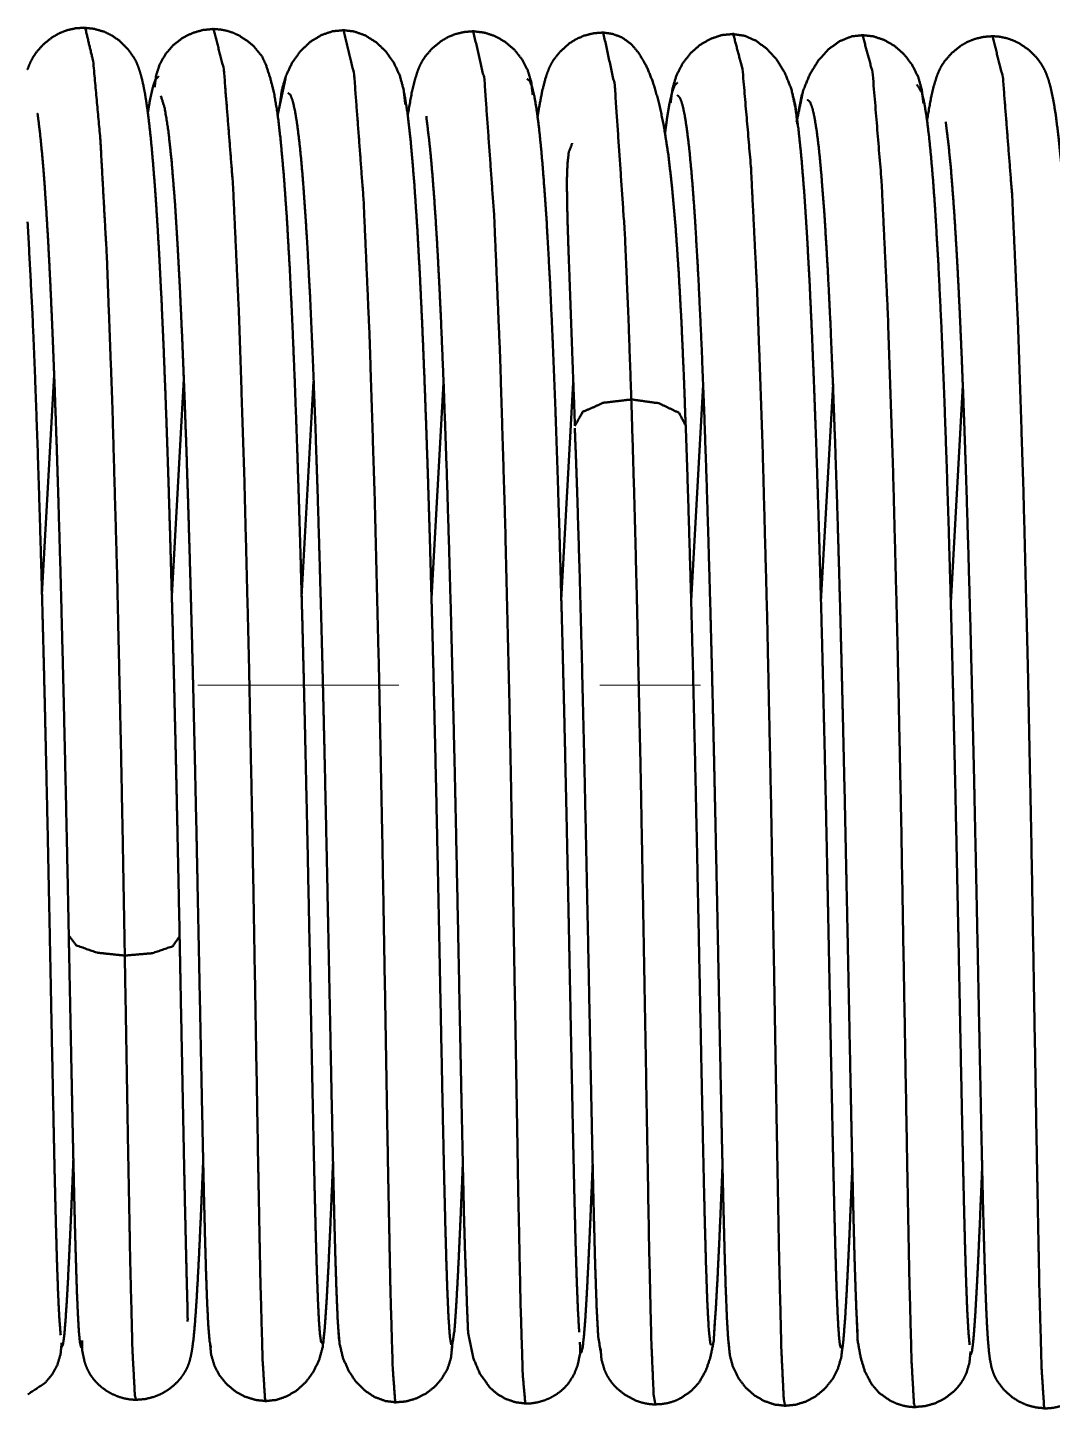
# Paper-space layout 'Layout1' of a CAD drawing. Header units: millimetres. Extents: x 0 to 420, y 0 to 297.
# Drawn here: x 201.49 to 207.02, y 120.52 to 127.97 of the extents above; entities that cross this region are included whole.
import ezdxf

# ---------------------------------------------------------------- set-up
doc = ezdxf.new("R2010")
doc.units = ezdxf.units.MM
doc.layers.add('170', color=7, linetype='Continuous', true_color=0xffffff)

psp = doc.layouts.get("Layout1")

# ---------------------------------------------------------------- linework, layer by layer
at = {"layer": '170', "color": 155, "linetype": 'Continuous', "lineweight": 50}
for p, q in [((202.8818, 127.6903), (202.8378, 127.4907)), ((205.6648, 127.6027), (205.6392, 127.4731)), ((201.6345, 126.0926), (201.5687, 124.9085)), ((202.2685, 124.8997), (202.3334, 126.0716)), ((202.9684, 124.8931), (203.033, 126.0593)), ((203.6683, 124.8877), (203.7326, 126.0489)), ((204.3681, 124.8778), (204.4331, 126.0518)), ((205.1326, 126.0397), (205.0681, 124.8752)), ((205.8332, 126.0439), (205.7681, 124.8697)), ((206.5331, 126.0374), (206.468, 124.863))]:
    psp.add_line(p, q, dxfattribs=at)
at = {"layer": '170', "color": 193, "linetype": 'Continuous', "lineweight": 13}
for p, q in [((202.4097, 124.4186), (203.493, 124.4186)), ((204.5763, 124.4186), (205.118, 124.4186))]:
    psp.add_line(p, q, dxfattribs=at)
at = {"layer": '170', "color": 155, "linetype": 'Continuous', "lineweight": 50}
for points, knots in [([(201.8004, 127.9655), (201.7492, 127.9619), (201.701, 127.9509), (201.6613, 127.9351), (201.6245, 127.9142), (201.5744, 127.8736), (201.537, 127.831), (201.5197, 127.8046), (201.508, 127.7823), (201.4993, 127.7627), (201.4928, 127.7454), (201.4909, 127.7397)], [0, 0, 0.12531, 0.24586, 0.350199, 0.453622, 0.610899, 0.74934, 0.826428, 0.887797, 0.940208, 0.985247, 1, 1]), ([(202.3106, 123.0639), (202.3097, 123.1094), (202.2986, 123.6479), (202.2924, 123.9322), (202.2859, 124.2178), (202.2788, 124.5122), (202.2713, 124.8051), (202.2631, 125.1021), (202.2545, 125.3927), (202.2452, 125.6822), (202.2353, 125.9607), (202.2247, 126.2319), (202.2135, 126.4862), (202.2019, 126.7166), (202.1897, 126.9271), (202.1784, 127.0945), (202.1666, 127.2454), (202.156, 127.3609), (202.1447, 127.4642), (202.1347, 127.5402), (202.1241, 127.6081), (202.1151, 127.6559), (202.1047, 127.6996), (202.096, 127.7291), (202.0863, 127.7577), (202.0787, 127.7773), (202.0654, 127.8022), (202.034, 127.8465), (201.9875, 127.894), (201.9484, 127.9217), (201.9049, 127.943), (201.849, 127.9592), (201.7883, 127.9656)], [0, 0, 0.008924, 0.114747, 0.170618, 0.226755, 0.284607, 0.342185, 0.400555, 0.45768, 0.514583, 0.569335, 0.622647, 0.672663, 0.717996, 0.759423, 0.792383, 0.822129, 0.844919, 0.865329, 0.880394, 0.893885, 0.903455, 0.912262, 0.918322, 0.924242, 0.928375, 0.933916, 0.944594, 0.957651, 0.967065, 0.97658, 0.988005, 1, 1]), ([(201.7942, 127.9657), (201.8024, 127.9614), (201.8444, 127.7839), (201.8831, 127.3667), (201.9177, 126.7393), (201.9478, 125.9375), (201.9735, 125.0206), (201.9949, 124.054), (202.0056, 123.4986), (202.0151, 122.9603)], [0, 0, 0.001852, 0.038192, 0.121672, 0.246845, 0.406706, 0.589447, 0.782056, 0.892735, 1, 1]), ([(202.4994, 127.9585), (202.4375, 127.9532), (202.3792, 127.9365), (202.3243, 127.9084), (202.2749, 127.8696), (202.2343, 127.8223), (202.2035, 127.7679), (202.1843, 127.709), (202.1761, 127.6448)], [0, 0, 0.124503, 0.246119, 0.369708, 0.495656, 0.620763, 0.746037, 0.870184, 1, 1]), ([(203.0766, 120.8715), (203.0725, 120.8794), (203.0668, 120.9208), (203.0613, 120.9965), (203.0564, 121.0965), (203.0516, 121.2236), (203.0472, 121.3638), (203.0428, 121.5251), (203.0387, 121.6904), (203.0346, 121.8717), (203.0268, 122.2394), (203.0125, 122.9573), (203.0002, 123.5586), (202.9903, 124.0133), (202.9846, 124.2615), (202.9787, 124.5099), (202.9713, 124.7975), (202.9635, 125.0814), (202.9541, 125.3992), (202.9441, 125.7068), (202.9321, 126.0379), (202.9194, 126.3487), (202.9045, 126.6639), (202.8883, 126.9454), (202.8722, 127.1702), (202.8547, 127.3643), (202.839, 127.4993), (202.8187, 127.617), (202.7986, 127.6961), (202.7752, 127.7665), (202.7539, 127.8122), (202.7104, 127.8647), (202.675, 127.895), (202.6293, 127.9241), (202.5991, 127.9378), (202.5664, 127.9484), (202.5288, 127.9556), (202.4886, 127.9585)], [0, 0, 0.001224, 0.006967, 0.0174, 0.031162, 0.048644, 0.067933, 0.090108, 0.112829, 0.137766, 0.188319, 0.287015, 0.369674, 0.432191, 0.466318, 0.500463, 0.540015, 0.579053, 0.622755, 0.665056, 0.710592, 0.753359, 0.796726, 0.835488, 0.86646, 0.893243, 0.911928, 0.928349, 0.939564, 0.94976, 0.956689, 0.966062, 0.972467, 0.979919, 0.984467, 0.989194, 0.994465, 1, 1]), ([(202.7754, 120.5571), (202.771, 120.5701), (202.7578, 120.7826), (202.7456, 121.2317), (202.7331, 121.8858), (202.7028, 123.635), (202.6831, 124.6038), (202.6592, 125.5483), (202.631, 126.4065), (202.5983, 127.1174), (202.5488, 127.7414), (202.4934, 127.9586)], [0, 0, 0.001859, 0.030565, 0.091175, 0.179405, 0.415384, 0.546093, 0.673528, 0.78935, 0.885339, 0.969765, 1, 1]), ([(203.2001, 127.9523), (203.135, 127.946), (203.0732, 127.9247), (203.015, 127.8888), (202.9621, 127.8388), (202.9181, 127.7776), (202.884, 127.7062), (202.8617, 127.6284), (202.8499, 127.5424)], [0, 0, 0.11016, 0.220125, 0.335213, 0.457618, 0.58447, 0.717683, 0.853828, 1, 1]), ([(203.5281, 127.5484), (203.5182, 127.6316), (203.4975, 127.7071), (203.465, 127.7769), (203.4224, 127.837), (203.3707, 127.8865), (203.3134, 127.9227), (203.2524, 127.9447), (203.1876, 127.9525)], [0, 0, 0.143985, 0.278446, 0.410655, 0.537227, 0.660166, 0.77647, 0.887977, 1, 1]), ([(203.4752, 120.5503), (203.4726, 120.5554), (203.4593, 120.7378), (203.447, 121.1595), (203.4346, 121.7905), (203.4048, 123.5134), (203.3855, 124.4805), (203.3622, 125.4314), (203.3345, 126.3037), (203.3024, 127.0351), (203.2514, 127.7124), (203.1939, 127.9525)], [0, 0, 0.000783, 0.025444, 0.082341, 0.167464, 0.399877, 0.530341, 0.658642, 0.776342, 0.875089, 0.966697, 1, 1]), ([(203.8993, 127.9462), (203.8482, 127.9426), (203.8, 127.9316), (203.7604, 127.9159), (203.7236, 127.895), (203.6738, 127.8548), (203.6365, 127.8125), (203.6194, 127.7866), (203.6079, 127.7648), (203.5994, 127.7459), (203.5931, 127.7293), (203.5771, 127.6778), (203.5628, 127.6188), (203.5401, 127.491)], [0, 0, 0.079541, 0.156122, 0.222242, 0.287858, 0.387165, 0.474684, 0.522812, 0.561056, 0.593236, 0.620674, 0.704335, 0.798599, 1, 1]), ([(204.2142, 127.6023), (204.2061, 127.6718), (204.1871, 127.7355), (204.1564, 127.7946), (204.1157, 127.8461), (204.0659, 127.8887), (204.0105, 127.9199), (203.9514, 127.9392), (203.8886, 127.9463)], [0, 0, 0.13386, 0.260896, 0.38826, 0.513764, 0.638917, 0.760446, 0.879175, 1, 1]), ([(204.175, 120.5437), (204.1742, 120.5445), (204.1607, 120.6966), (204.1484, 121.0903), (204.136, 121.6977), (204.1068, 123.3925), (204.088, 124.3569), (204.0651, 125.3134), (204.038, 126.1987), (204.0064, 126.9499), (203.9535, 127.6864), (203.8934, 127.9463)], [0, 0, 0.000151, 0.020746, 0.073876, 0.155809, 0.384431, 0.514523, 0.643565, 0.763029, 0.864437, 0.964021, 1, 1]), ([(204.6001, 127.9398), (204.5437, 127.9353), (204.4913, 127.9223), (204.4492, 127.904), (204.4107, 127.8799), (204.3615, 127.8354), (204.3269, 127.792), (204.3122, 127.7675), (204.303, 127.7475), (204.2938, 127.7242), (204.2859, 127.7015), (204.266, 127.6268), (204.2491, 127.5383), (204.2404, 127.484)], [0, 0, 0.087589, 0.171278, 0.242274, 0.312618, 0.415282, 0.501275, 0.54546, 0.579604, 0.618437, 0.655611, 0.775228, 0.914827, 1, 1]), ([(205.0384, 125.8188), (205.034, 125.9498), (205.0293, 126.0767), (205.016, 126.3779), (205.0006, 126.6553), (204.9845, 126.889), (204.9656, 127.1035), (204.9454, 127.279), (204.9209, 127.4368), (204.8944, 127.5623), (204.8621, 127.6729), (204.8279, 127.7565), (204.7867, 127.8275), (204.7448, 127.8771), (204.6941, 127.9136), (204.6444, 127.9319), (204.5875, 127.9399)], [0, 0, 0.057545, 0.113313, 0.245735, 0.367763, 0.470637, 0.565194, 0.642773, 0.712926, 0.769248, 0.819841, 0.859507, 0.895575, 0.924055, 0.951502, 0.97477, 1, 1]), ([(204.7458, 125.96), (204.7288, 126.4368), (204.7103, 126.8621), (204.6562, 127.6544), (204.5941, 127.9399)], [0, 0, 0.239829, 0.453838, 0.853071, 1, 1]), ([(205.2989, 127.9317), (205.2348, 127.9255), (205.174, 127.9059), (205.1169, 127.8731), (205.0651, 127.8277), (205.0222, 127.7722), (204.9891, 127.7076), (204.9678, 127.6375), (204.9572, 127.5601)], [0, 0, 0.115587, 0.230102, 0.348317, 0.472016, 0.59798, 0.728177, 0.859771, 1, 1]), ([(205.6411, 127.4447), (205.6297, 127.5458), (205.6076, 127.637), (205.5735, 127.7209), (205.5293, 127.7928), (205.476, 127.852), (205.4171, 127.8953), (205.3543, 127.922), (205.2878, 127.9318)], [0, 0, 0.154401, 0.296823, 0.434275, 0.562413, 0.683399, 0.794397, 0.898014, 1, 1]), ([(205.2951, 127.9315), (205.3452, 127.741), (205.3904, 127.2173), (205.424, 126.5441), (205.4532, 125.7124), (205.478, 124.7816), (205.4985, 123.812), (205.5155, 122.8694), (205.5299, 122.0209), (205.5426, 121.3282), (205.5548, 120.832), (205.5676, 120.5675), (205.5751, 120.532)], [0, 0, 0.026576, 0.097494, 0.188448, 0.300729, 0.426372, 0.557224, 0.684424, 0.798927, 0.892401, 0.959377, 0.995109, 1, 1]), ([(205.9996, 127.9256), (205.9325, 127.9181), (205.8688, 127.8922), (205.8087, 127.8486), (205.7538, 127.7879), (205.7078, 127.7131), (205.6718, 127.6253), (205.6369, 127.4558)], [0, 0, 0.104112, 0.210228, 0.324823, 0.451164, 0.58655, 0.733004, 1, 1]), ([(206.3206, 127.5559), (206.3115, 127.6315), (206.2917, 127.7003), (206.26, 127.7641), (206.2183, 127.8193), (206.1675, 127.8648), (206.1112, 127.8981), (206.0511, 127.9185), (205.9873, 127.9258)], [0, 0, 0.138518, 0.268864, 0.398416, 0.524336, 0.648475, 0.76757, 0.883103, 1, 1]), ([(205.9921, 127.9258), (206.0461, 127.726), (206.0946, 127.14), (206.1277, 126.445), (206.1563, 125.5979), (206.1805, 124.6589), (206.2006, 123.6893), (206.2314, 121.9215), (206.244, 121.2507), (206.2562, 120.7811), (206.2692, 120.5463), (206.275, 120.525)], [0, 0, 0.027917, 0.107225, 0.201084, 0.315422, 0.442126, 0.572935, 0.811437, 0.901941, 0.965298, 0.997023, 1, 1]), ([(206.6987, 127.9197), (206.6475, 127.9161), (206.5993, 127.9051), (206.5596, 127.8894), (206.5228, 127.8685), (206.4729, 127.8282), (206.4355, 127.7857), (206.4184, 127.7597), (206.4069, 127.7377), (206.3983, 127.7184), (206.3919, 127.7015), (206.3755, 127.6476), (206.3608, 127.5852), (206.3397, 127.4649)], [0, 0, 0.079647, 0.156369, 0.222593, 0.288362, 0.387861, 0.475728, 0.524045, 0.562596, 0.595417, 0.623419, 0.710911, 0.810394, 1, 1]), ([(207.26, 120.9684), (207.2554, 121.0672), (207.2508, 121.1895), (207.2466, 121.3227), (207.2424, 121.475), (207.2386, 121.6293), (207.2347, 121.7978), (207.2275, 122.1359), (207.2211, 122.4495), (207.2093, 123.0464), (207.1999, 123.5029), (207.1911, 123.9105), (207.1862, 124.1295), (207.1795, 124.4077), (207.1726, 124.6849), (207.1635, 125.0171), (207.1539, 125.3419), (207.1418, 125.7109), (207.1289, 126.0609), (207.1134, 126.425), (207.0967, 126.7528), (207.0809, 127.0052), (207.064, 127.223), (207.0494, 127.3709), (207.0336, 127.4966), (207.0207, 127.5758), (207.006, 127.6441), (206.995, 127.6832), (206.9807, 127.7222), (206.9749, 127.7354), (206.9665, 127.7516), (206.9499, 127.7782), (206.927, 127.8081), (206.887, 127.8469), (206.8388, 127.8797), (206.8059, 127.8959), (206.771, 127.9081), (206.7303, 127.9167), (206.6877, 127.9198)], [0, 0, 0.013859, 0.031002, 0.049671, 0.071007, 0.092616, 0.116235, 0.163604, 0.207528, 0.291156, 0.355104, 0.412213, 0.442898, 0.481872, 0.520705, 0.567262, 0.612767, 0.664487, 0.713539, 0.764581, 0.810549, 0.845977, 0.876577, 0.897385, 0.915128, 0.926375, 0.936155, 0.941849, 0.947663, 0.949679, 0.952242, 0.956631, 0.961911, 0.969713, 0.977882, 0.983017, 0.988198, 0.99402, 1, 1]), ([(206.6925, 127.9198), (206.7487, 127.6983), (206.7987, 127.0598), (206.8312, 126.3437), (206.8593, 125.4819), (206.883, 124.5358), (206.9027, 123.5673), (206.9329, 121.8244), (206.9453, 121.1761), (206.9576, 120.7338), (206.9708, 120.5289), (206.9749, 120.5181)], [0, 0, 0.030824, 0.1172, 0.213884, 0.330183, 0.457843, 0.588501, 0.823604, 0.911064, 0.97075, 0.998446, 1, 1]), ([(202.1972, 127.7012), (202.1803, 127.6859), (202.1663, 127.6459), (202.152, 127.5821), (202.1397, 127.5092)], [0, 0, 0.111455, 0.318467, 0.638536, 1, 1]), ([(204.4648, 120.929), (204.4581, 121.0447), (204.4515, 121.2084), (204.4458, 121.3903), (204.4402, 121.6071), (204.4353, 121.8168), (204.4303, 122.0483), (204.4216, 122.4725), (204.4124, 122.9395), (204.406, 123.2544), (204.3978, 123.6491), (204.3885, 124.0727), (204.3823, 124.3384), (204.3757, 124.6037), (204.3674, 124.9189), (204.3587, 125.2284), (204.3478, 125.5789), (204.3362, 125.9144), (204.322, 126.2738), (204.307, 126.6023), (204.2888, 126.9269), (204.2696, 127.1986), (204.2587, 127.3226), (204.2475, 127.4292), (204.2354, 127.5224), (204.2231, 127.5955), (204.2098, 127.6499), (204.1963, 127.6805), (204.1846, 127.6873)], [0, 0, 0.017096, 0.041278, 0.068142, 0.100144, 0.1311, 0.16527, 0.227895, 0.296823, 0.343302, 0.401566, 0.464101, 0.503328, 0.542494, 0.589029, 0.634713, 0.686471, 0.736012, 0.789103, 0.83763, 0.885603, 0.925807, 0.944177, 0.959996, 0.97386, 0.984805, 0.993067, 0.998012, 1, 1]), ([(204.9947, 127.6681), (204.9802, 127.6554), (204.9655, 127.6162), (204.9514, 127.5537), (204.9371, 127.4677), (204.9274, 127.3974)], [0, 0, 0.06785, 0.21574, 0.441883, 0.749365, 1, 1]), ([(206.5695, 120.8617), (206.5626, 120.9375), (206.5559, 121.0638), (206.5502, 121.2157), (206.5446, 121.4038), (206.5398, 121.5901), (206.5349, 121.7993), (206.5308, 121.9879), (206.5222, 122.4056), (206.5148, 122.7818), (206.5079, 123.1254), (206.4996, 123.5272), (206.4893, 124.0017), (206.4832, 124.2676), (206.4754, 124.5853), (206.4672, 124.8999), (206.4569, 125.2594), (206.4459, 125.6069), (206.4325, 125.9845), (206.4182, 126.3361), (206.401, 126.6925), (206.3827, 127.0003), (206.3722, 127.1441), (206.3615, 127.2709), (206.3498, 127.3857), (206.3379, 127.4811), (206.3251, 127.5598), (206.3119, 127.6157), (206.2855, 127.658)], [0, 0, 0.011172, 0.029735, 0.052049, 0.079682, 0.107039, 0.137757, 0.165449, 0.226786, 0.282024, 0.332477, 0.391459, 0.46114, 0.500181, 0.546833, 0.593042, 0.645837, 0.696864, 0.75234, 0.803988, 0.856371, 0.901638, 0.92281, 0.941482, 0.958433, 0.972542, 0.984243, 0.992681, 1, 1]), ([(202.2098, 127.5969), (202.2303, 127.5306), (202.2502, 127.407), (202.2678, 127.242), (202.2848, 127.0296), (202.2996, 126.7961), (202.3136, 126.5286), (202.3258, 126.2591), (202.3373, 125.9681), (202.3472, 125.6915), (202.3565, 125.4026), (202.3644, 125.139), (202.3719, 124.8693), (202.3782, 124.6316), (202.3841, 124.3918), (202.3936, 123.9838), (202.4021, 123.5952), (202.4067, 123.371), (202.4162, 122.9039), (202.4261, 122.4069), (202.4363, 121.9114), (202.4415, 121.6826), (202.4471, 121.4584), (202.4526, 121.266), (202.4587, 121.0941), (202.465, 120.9658), (202.4722, 120.8794), (202.4796, 120.8472)], [0, 0, 0.010274, 0.028788, 0.05334, 0.084851, 0.119459, 0.159085, 0.198997, 0.242072, 0.283023, 0.325778, 0.364785, 0.4047, 0.439874, 0.475346, 0.535719, 0.593212, 0.626386, 0.695495, 0.769025, 0.842336, 0.876202, 0.909371, 0.937836, 0.963286, 0.982294, 0.995115, 1, 1]), ([(202.8944, 127.6136), (202.908, 127.6031), (202.9209, 127.569), (202.9336, 127.5119), (202.9454, 127.4367), (202.957, 127.3421), (202.9677, 127.2343), (202.9781, 127.1094), (202.9966, 126.8356), (203.0141, 126.5101), (203.0286, 126.1812), (203.0423, 125.8227), (203.0536, 125.4881), (203.0641, 125.139), (203.0727, 124.8305), (203.0808, 124.5168), (203.0872, 124.2523), (203.0933, 123.9879), (203.1024, 123.5661), (203.1105, 123.1737), (203.1168, 122.8615), (203.126, 122.3994), (203.1346, 121.9814), (203.1396, 121.7539), (203.1445, 121.5486), (203.1502, 121.3365), (203.1559, 121.1595), (203.1626, 121.002), (203.1695, 120.8933)], [0, 0, 0.002554, 0.007979, 0.016657, 0.027948, 0.0421, 0.058176, 0.076783, 0.117526, 0.1659, 0.214768, 0.268028, 0.317725, 0.369568, 0.415371, 0.461958, 0.501226, 0.540495, 0.603112, 0.661368, 0.707732, 0.776332, 0.838399, 0.872166, 0.902653, 0.934144, 0.960428, 0.983836, 1, 1]), ([(203.775, 120.861), (203.7677, 120.9037), (203.7607, 120.9992), (203.7545, 121.1349), (203.7484, 121.3135), (203.7429, 121.5116), (203.7373, 121.7414), (203.7321, 121.9755), (203.7217, 122.4798), (203.7117, 122.9826), (203.7022, 123.4534), (203.6932, 123.8733), (203.6841, 124.2735), (203.6792, 124.478), (203.6731, 124.7184), (203.6667, 124.9565), (203.659, 125.2271), (203.6509, 125.4915), (203.6412, 125.7819), (203.631, 126.0598), (203.619, 126.3528), (203.6062, 126.6238), (203.5913, 126.8932), (203.5756, 127.1279), (203.5574, 127.3428), (203.5384, 127.5098), (203.5215, 127.6131)], [0, 0, 0.006399, 0.020567, 0.040676, 0.067114, 0.096433, 0.130429, 0.165082, 0.239698, 0.314097, 0.383758, 0.445894, 0.505123, 0.535386, 0.570958, 0.606194, 0.646254, 0.685385, 0.728365, 0.769516, 0.812901, 0.853027, 0.892944, 0.927751, 0.95966, 0.984527, 1, 1]), ([(204.994, 127.6012), (205.0079, 127.5878), (205.0215, 127.5497), (205.0342, 127.4901), (205.0466, 127.4083), (205.0582, 127.3102), (205.0695, 127.1928), (205.0799, 127.0636), (205.09, 126.9175), (205.1079, 126.6061), (205.1246, 126.2479), (205.1386, 125.8955), (205.1516, 125.5181), (205.1623, 125.171), (205.1724, 124.8124), (205.1805, 124.4982), (205.1881, 124.1817), (205.1941, 123.9167), (205.1998, 123.6537), (205.2085, 123.2384), (205.2162, 122.857), (205.2221, 122.5572), (205.2309, 122.1211), (205.2351, 121.9215), (205.2393, 121.7358), (205.2442, 121.5297), (205.249, 121.3466), (205.2547, 121.1622), (205.2606, 121.0148), (205.2675, 120.8945), (205.2747, 120.8261)], [0, 0, 0.002845, 0.008798, 0.017776, 0.029957, 0.0445, 0.061866, 0.080956, 0.102511, 0.148448, 0.201258, 0.253182, 0.30879, 0.359935, 0.412757, 0.459031, 0.505656, 0.544685, 0.583424, 0.644593, 0.700767, 0.74493, 0.809154, 0.838561, 0.865909, 0.896263, 0.923235, 0.950399, 0.972127, 0.989871, 1, 1]), ([(205.8761, 120.8432), (205.8709, 120.857), (205.8663, 120.8935), (205.8619, 120.9524), (205.8575, 121.0358), (205.8531, 121.1412), (205.8488, 121.2714), (205.8444, 121.4226), (205.8399, 121.5985), (205.8353, 121.7944), (205.8305, 122.0147), (205.8203, 122.5156), (205.8088, 123.0896), (205.7958, 123.7184), (205.7886, 124.0453), (205.7807, 124.3813), (205.7724, 124.716), (205.7632, 125.0535), (205.7534, 125.3825), (205.7429, 125.7076), (205.7316, 126.0173), (205.7195, 126.3149), (205.7068, 126.5899), (205.693, 126.8434), (205.6786, 127.0662), (205.6632, 127.2588), (205.6472, 127.4143), (205.6302, 127.5341), (205.6127, 127.6143)], [0, 0, 0.00218, 0.007606, 0.016319, 0.028639, 0.044197, 0.063407, 0.085713, 0.111665, 0.140571, 0.173069, 0.246959, 0.331633, 0.424404, 0.472622, 0.522193, 0.571571, 0.621364, 0.669911, 0.717881, 0.763589, 0.807518, 0.848121, 0.885568, 0.918491, 0.946991, 0.97005, 0.987896, 1, 1]), ([(201.5449, 127.5018), (201.5449, 127.5015), (201.5466, 127.4876), (201.5503, 127.4599), (201.5591, 127.3862), (201.5695, 127.2829), (201.5765, 127.2), (201.5836, 127.1061), (201.5918, 126.9836), (201.6, 126.847), (201.6092, 126.6754), (201.6181, 126.4873), (201.628, 126.2578), (201.6374, 126.0114), (201.6475, 125.7205), (201.6572, 125.4152), (201.6673, 125.0663), (201.6768, 124.7071), (201.6865, 124.3091), (201.6956, 123.911), (201.7047, 123.4868), (201.7132, 123.0692)], [0, 0, 0.000079, 0.003226, 0.009523, 0.026266, 0.049667, 0.068401, 0.089631, 0.117312, 0.14814, 0.186881, 0.229314, 0.281086, 0.336658, 0.402255, 0.471102, 0.549763, 0.630745, 0.720488, 0.810223, 0.905864, 1, 1]), ([(205.6957, 127.5755), (205.6964, 127.5756), (205.7094, 127.5648), (205.7221, 127.5308), (205.734, 127.4774), (205.7457, 127.4041), (205.7566, 127.3161), (205.7672, 127.2104), (205.7861, 126.9703), (205.804, 126.6754), (205.8191, 126.3701), (205.8332, 126.0317), (205.8449, 125.7115), (205.856, 125.3739), (205.8649, 125.0727), (205.8734, 124.7638), (205.8801, 124.5014), (205.8865, 124.2373), (205.8962, 123.8124), (205.9046, 123.4129), (205.9112, 123.092), (205.9208, 122.6116), (205.9297, 122.1694), (205.9348, 121.9247), (205.9398, 121.7005), (205.9455, 121.4644), (205.9512, 121.2617), (205.9579, 121.0728), (205.9646, 120.9308)], [0, 0, 0.000113, 0.002649, 0.008093, 0.016308, 0.027456, 0.040769, 0.056714, 0.092876, 0.137231, 0.18311, 0.233964, 0.282069, 0.332777, 0.378012, 0.424406, 0.463804, 0.503471, 0.567276, 0.627258, 0.67544, 0.747575, 0.813979, 0.850713, 0.884384, 0.91984, 0.950279, 0.978659, 1, 1]), ([(203.641, 127.4874), (203.641, 127.4784), (203.6547, 127.3699), (203.6609, 127.312), (203.6673, 127.2444), (203.675, 127.1539), (203.6827, 127.0512), (203.6916, 126.9197), (203.7004, 126.7738), (203.7097, 126.5981), (203.7189, 126.4074), (203.7352, 126.0129), (203.7503, 125.5809), (203.763, 125.1698), (203.7748, 124.7428), (203.7844, 124.3587), (203.7934, 123.9729), (203.8006, 123.6409), (203.8134, 123.0209), (203.8244, 122.4674), (203.8295, 122.2123), (203.8392, 121.759), (203.8437, 121.5576), (203.8488, 121.3766), (203.8551, 121.2103), (203.8601, 121.0641), (203.866, 120.9263), (203.8944, 120.7872), (203.9297, 120.7049), (203.9849, 120.6288), (204.0243, 120.5948), (204.0697, 120.5685), (204.1226, 120.551), (204.181, 120.5436)], [0, 0, 0.001263, 0.016639, 0.024833, 0.034375, 0.047154, 0.061637, 0.080162, 0.100726, 0.125466, 0.152319, 0.207842, 0.268626, 0.32647, 0.386533, 0.440565, 0.494842, 0.541547, 0.628754, 0.706609, 0.74248, 0.806251, 0.834577, 0.860041, 0.883442, 0.904009, 0.923417, 0.943382, 0.955967, 0.969185, 0.976516, 0.983896, 0.991722, 1, 1]), ([(206.4419, 127.4578), (206.4416, 127.4545), (206.442, 127.4473), (206.4469, 127.4067), (206.4552, 127.3403), (206.4683, 127.2082), (206.4819, 127.0354), (206.4903, 126.9105), (206.4987, 126.7718), (206.508, 126.6007), (206.517, 126.4147), (206.5259, 126.2115), (206.5344, 125.9962), (206.5423, 125.7815), (206.5499, 125.5582), (206.5631, 125.1286), (206.5753, 124.6813), (206.5853, 124.2769), (206.5946, 123.8714), (206.6092, 123.1781), (206.6211, 122.583), (206.6343, 121.9411), (206.638, 121.7765), (206.6416, 121.6226), (206.6456, 121.4671), (206.6496, 121.3253), (206.6554, 121.1485), (206.6615, 121.0012), (206.6669, 120.9049), (206.6736, 120.8254), (206.6793, 120.7813), (206.6868, 120.7425), (206.691, 120.7268), (206.6987, 120.7055), (206.7016, 120.6985), (206.7058, 120.6894), (206.7119, 120.6774), (206.7196, 120.6639), (206.7542, 120.6182), (206.7985, 120.5786), (206.8357, 120.555), (206.8758, 120.5368), (206.9267, 120.5231), (206.9806, 120.5181)], [0, 0, 0.000465, 0.001475, 0.007222, 0.016623, 0.035269, 0.059622, 0.077203, 0.096713, 0.12079, 0.146941, 0.175521, 0.205776, 0.235959, 0.267345, 0.327718, 0.390567, 0.447398, 0.504373, 0.601781, 0.685393, 0.775571, 0.798698, 0.820325, 0.842179, 0.862101, 0.886945, 0.907655, 0.921211, 0.932405, 0.938656, 0.944203, 0.946485, 0.949677, 0.950741, 0.952144, 0.954033, 0.956224, 0.964272, 0.972623, 0.978812, 0.984995, 0.992389, 1, 1]), ([(204.4274, 127.3424), (204.4085, 127.2921), (204.4017, 127.2314), (204.3987, 127.1519), (204.3992, 127.0321), (204.4029, 126.8869), (204.4098, 126.6851), (204.4294, 126.1536), (204.4418, 125.8183)], [0, 0, 0.035138, 0.075086, 0.127121, 0.205503, 0.300528, 0.432615, 0.7805, 1, 1]), ([(201.6696, 120.9127), (201.6628, 120.9939), (201.656, 121.1248), (201.6504, 121.2795), (201.6448, 121.4704), (201.6399, 121.6596), (201.635, 121.8722), (201.6309, 122.0641), (201.6223, 122.4872), (201.6148, 122.8659), (201.6079, 123.2108), (201.5996, 123.6131), (201.5892, 124.0878), (201.583, 124.3535), (201.5751, 124.6712), (201.5668, 124.9854), (201.5564, 125.3444), (201.5454, 125.6912), (201.5319, 126.0671), (201.5175, 126.4157), (201.4914, 126.9183)], [0, 0, 0.013561, 0.035366, 0.061129, 0.092923, 0.124414, 0.159803, 0.191756, 0.262183, 0.325227, 0.382631, 0.449606, 0.528629, 0.57285, 0.625738, 0.678058, 0.737825, 0.795576, 0.858175, 0.916239, 1, 1]), ([(204.4418, 125.8177), (204.4834, 125.8927), (204.5957, 125.9422), (204.7458, 125.96)], [0, 0, 0.238355, 0.579729, 1, 1]), ([(204.7458, 125.9601), (204.7458, 125.9601), (204.8944, 125.9395), (205.0029, 125.8879), (205.0393, 125.8189)], [0, 0, 0.000119, 0.431028, 0.775986, 1, 1]), ([(204.7458, 125.96), (204.7613, 125.4456), (204.7753, 124.9037), (204.7963, 123.9352), (204.8137, 122.9856), (204.8413, 121.4086), (204.8534, 120.8862), (204.8661, 120.5923), (204.8752, 120.539)], [0, 0, 0.094911, 0.19486, 0.373485, 0.548619, 0.839433, 0.93579, 0.990033, 1, 1]), ([(204.4412, 125.8043), (204.4478, 125.6303), (204.4541, 125.4497), (204.4673, 125.015), (204.4792, 124.559), (204.4904, 124.0879), (204.5007, 123.6212), (204.5104, 123.1548), (204.5278, 122.2868), (204.5357, 121.9055), (204.5435, 121.5663), (204.5511, 121.2842), (204.5589, 121.0604), (204.567, 120.9086), (204.5799, 120.8272)], [0, 0, 0.034969, 0.071247, 0.158577, 0.250192, 0.344823, 0.438555, 0.532228, 0.706577, 0.783144, 0.851283, 0.907959, 0.952923, 0.983444, 1, 1]), ([(205.1756, 120.8605), (205.1719, 120.8675), (205.1635, 120.9394), (205.1556, 121.0863), (205.1481, 121.3008), (205.1406, 121.5785), (205.1331, 121.9059), (205.1252, 122.2825), (205.1081, 123.1358), (205.0987, 123.5911), (205.0885, 124.0593), (205.0776, 124.5214), (205.0656, 124.9766), (205.0529, 125.4068), (205.0392, 125.8227)], [0, 0, 0.001598, 0.01616, 0.045804, 0.089025, 0.14498, 0.210936, 0.286787, 0.458678, 0.550405, 0.644721, 0.737806, 0.829529, 0.9162, 1, 1]), ([(201.7129, 123.0726), (201.7159, 122.926), (201.7274, 122.3554), (201.7327, 122.0957), (201.7379, 121.8553), (201.7429, 121.6368), (201.7478, 121.4423), (201.7528, 121.2723), (201.7577, 121.1287), (201.7628, 121.0129), (201.768, 120.9268), (201.7733, 120.8719), (201.779, 120.8486), (201.7803, 120.8477)], [0, 0, 0.065838, 0.322066, 0.438678, 0.546637, 0.644764, 0.732124, 0.808463, 0.87299, 0.925009, 0.963745, 0.988497, 0.999274, 1, 1]), ([(201.7132, 123.0688), (201.7537, 123.0155), (201.8653, 122.9762), (202.0151, 122.9603)], [0, 0, 0.199266, 0.551503, 1, 1]), ([(202.0151, 122.9603), (202.0151, 122.9603), (202.1641, 122.9734), (202.2733, 123.0107), (202.3106, 123.0639)], [0, 0, 0.000125, 0.453272, 0.803083, 1, 1]), ([(202.3529, 120.986), (202.3541, 120.9963), (202.3537, 121.0354), (202.3485, 121.2281), (202.3444, 121.3986), (202.3385, 121.6606), (202.3349, 121.8312), (202.3267, 122.2428), (202.3164, 122.7649), (202.3106, 123.0628)], [0, 0, 0.004988, 0.023781, 0.116579, 0.198702, 0.324863, 0.407013, 0.605196, 0.856568, 1, 1]), ([(202.0758, 120.564), (202.0694, 120.5885), (202.0564, 120.831), (202.0443, 121.3074), (202.0317, 121.9834), (202.0151, 122.9603)], [0, 0, 0.010567, 0.111835, 0.310559, 0.59255, 1, 1]), ([(201.6764, 120.8505), (201.6819, 120.8632), (201.6884, 120.9093), (201.6952, 120.9875), (201.7018, 121.0881), (201.7089, 121.2141), (201.7158, 121.3524), (201.7231, 121.511), (201.7302, 121.6735), (201.7375, 121.8518), (201.7378, 121.8576)], [0, 0, 0.01375, 0.059795, 0.137574, 0.237299, 0.362234, 0.499379, 0.656503, 0.817613, 0.994275, 1, 1]), ([(202.07, 120.5641), (202.1225, 120.5679), (202.1722, 120.58), (202.2119, 120.5966), (202.2489, 120.6185), (202.2759, 120.6393), (202.3001, 120.6623), (202.3163, 120.681), (202.3303, 120.7004), (202.3389, 120.7143), (202.3457, 120.7265), (202.35, 120.735), (202.3531, 120.7419), (202.3607, 120.7611), (202.3653, 120.7759), (202.3733, 120.8093), (202.3794, 120.8451), (202.3869, 120.9055), (202.3932, 120.9762), (202.4011, 121.0881), (202.4089, 121.2218), (202.4151, 121.343), (202.4215, 121.4781), (202.4275, 121.6125), (202.4337, 121.7577), (202.4375, 121.8493)], [0, 0, 0.035902, 0.070764, 0.100155, 0.129459, 0.152693, 0.175437, 0.192338, 0.208679, 0.21979, 0.229344, 0.235832, 0.240961, 0.255091, 0.265642, 0.289075, 0.313822, 0.355296, 0.403716, 0.480236, 0.571571, 0.654326, 0.746563, 0.838336, 0.93746, 1, 1]), ([(203.0855, 120.8739), (203.0942, 120.9662), (203.1036, 121.1083), (203.1124, 121.2721), (203.1218, 121.4723), (203.1376, 121.8438)], [0, 0, 0.095446, 0.242017, 0.410894, 0.617199, 1, 1]), ([(203.7763, 120.8346), (203.7926, 120.9415), (203.798, 121.0138), (203.8036, 121.104), (203.8098, 121.2169), (203.8163, 121.3482), (203.8234, 121.5045), (203.831, 121.6798), (203.8372, 121.8322)], [0, 0, 0.108097, 0.18058, 0.27093, 0.384012, 0.515451, 0.671935, 0.847405, 1, 1]), ([(204.4755, 120.8192), (204.4769, 120.8199), (204.4835, 120.8466), (204.4905, 120.9098), (204.4974, 120.9995), (204.5047, 121.1181), (204.5117, 121.2516), (204.5192, 121.4078), (204.5264, 121.5691), (204.5339, 121.748), (204.5373, 121.8314)], [0, 0, 0.001626, 0.028659, 0.091231, 0.179859, 0.296891, 0.428524, 0.582517, 0.741519, 0.917761, 1, 1]), ([(205.1916, 120.9193), (205.2008, 121.0477), (205.2107, 121.2255), (205.22, 121.4199), (205.23, 121.6494), (205.237, 121.8187)], [0, 0, 0.142977, 0.340663, 0.556787, 0.811816, 1, 1]), ([(205.8795, 120.8144), (205.8878, 120.8729), (205.8969, 120.9825), (205.9053, 121.1193), (205.9143, 121.2936), (205.9224, 121.4698), (205.931, 121.6705), (205.937, 121.8152)], [0, 0, 0.058909, 0.168598, 0.305207, 0.479318, 0.655179, 0.855558, 1, 1]), ([(206.5754, 120.8067), (206.582, 120.8242), (206.5885, 120.8742), (206.5953, 120.9556), (206.602, 121.0584), (206.6091, 121.1867), (206.6161, 121.3272), (206.6234, 121.4885), (206.6371, 121.8143)], [0, 0, 0.018521, 0.068413, 0.14925, 0.251203, 0.378316, 0.517574, 0.677375, 1, 1]), ([(204.8697, 120.5392), (204.9076, 120.5413), (204.9419, 120.5466), (204.9771, 120.5571), (205.0078, 120.5707), (205.0692, 120.612), (205.1114, 120.6585), (205.1485, 120.7242), (205.1716, 120.7924), (205.1901, 120.8816), (205.1955, 120.9744)], [0, 0, 0.062142, 0.118915, 0.178996, 0.233913, 0.355077, 0.457756, 0.581092, 0.698984, 0.847926, 1, 1]), ([(205.9619, 120.9876), (205.9656, 120.8861), (205.9828, 120.7899), (206.0048, 120.7179), (206.0408, 120.6492), (206.0819, 120.6013), (206.1431, 120.5588), (206.1734, 120.5449), (206.2086, 120.5336), (206.2258, 120.5298), (206.244, 120.527), (206.2619, 120.5255), (206.2806, 120.525)], [0, 0, 0.160623, 0.315063, 0.433926, 0.556568, 0.656266, 0.773953, 0.826603, 0.884993, 0.912826, 0.941942, 0.970363, 1, 1]), ([(201.786, 120.8847), (201.7853, 120.8328), (201.7966, 120.7757), (201.8048, 120.75), (201.8161, 120.7235), (201.8298, 120.6992), (201.8473, 120.6748), (201.8672, 120.6528), (201.8906, 120.6316), (201.9165, 120.6129), (201.9453, 120.5964), (201.9768, 120.5827), (202.0097, 120.5725), (202.0453, 120.566), (202.0814, 120.564)], [0, 0, 0.105543, 0.224039, 0.278955, 0.337632, 0.39437, 0.455535, 0.515934, 0.58016, 0.645164, 0.712677, 0.782716, 0.852755, 0.926308, 1, 1]), ([(202.7699, 120.5572), (202.8311, 120.5636), (202.8889, 120.5832), (202.9432, 120.6159), (202.9922, 120.6611), (203.0324, 120.7162), (203.0629, 120.7801), (203.0818, 120.8494), (203.0901, 120.9257)], [0, 0, 0.113916, 0.226874, 0.344251, 0.467647, 0.593952, 0.725028, 0.857923, 1, 1]), ([(203.1662, 120.9471), (203.1734, 120.8653), (203.1911, 120.7911), (203.2206, 120.7225), (203.2601, 120.6633), (203.3085, 120.6147), (203.3624, 120.5792), (203.42, 120.5577), (203.4813, 120.5503)], [0, 0, 0.146462, 0.282655, 0.41582, 0.542669, 0.665058, 0.780123, 0.889913, 1, 1]), ([(204.1697, 120.5437), (204.206, 120.5451), (204.2415, 120.5509), (204.2748, 120.5605), (204.3063, 120.5736), (204.3357, 120.5898), (204.3614, 120.6079), (204.3855, 120.629), (204.4052, 120.6507), (204.4385, 120.7035), (204.4571, 120.7544), (204.4702, 120.8168), (204.4688, 120.8747)], [0, 0, 0.071795, 0.142995, 0.211456, 0.278908, 0.345307, 0.407445, 0.470824, 0.52884, 0.652258, 0.759468, 0.885608, 1, 1]), ([(205.2703, 120.8736), (205.2768, 120.8041), (205.2941, 120.7405), (205.323, 120.6816), (205.3619, 120.6304), (205.4097, 120.5883), (205.463, 120.5574), (205.5201, 120.5387), (205.5808, 120.532)], [0, 0, 0.136348, 0.264951, 0.393081, 0.518605, 0.643102, 0.763458, 0.880747, 1, 1]), ([(206.9691, 120.5182), (206.9874, 120.5183), (207.0057, 120.5196), (207.0234, 120.5219), (207.0409, 120.5254), (207.0579, 120.5298), (207.0742, 120.5351), (207.0904, 120.5414), (207.1054, 120.5482), (207.1354, 120.5651), (207.1601, 120.5831), (207.1845, 120.6056), (207.2035, 120.628), (207.2367, 120.6872), (207.2539, 120.7456), (207.2661, 120.8251), (207.2634, 120.9046)], [0, 0, 0.032764, 0.065756, 0.097766, 0.129796, 0.161394, 0.192166, 0.223215, 0.252896, 0.314678, 0.369606, 0.429081, 0.48184, 0.603581, 0.712878, 0.857343, 1, 1]), ([(201.4915, 120.5933), (201.5851, 120.6554), (201.6234, 120.7013), (201.6517, 120.7534), (201.6687, 120.8102), (201.6744, 120.8715)], [0, 0, 0.319016, 0.488618, 0.657034, 0.825139, 1, 1]), ([(202.4747, 120.8716), (202.4805, 120.8085), (202.4974, 120.7502), (202.5257, 120.6962), (202.5641, 120.6488), (202.6114, 120.6097), (202.6643, 120.581), (202.7208, 120.5635), (202.7812, 120.5571)], [0, 0, 0.130151, 0.254567, 0.379783, 0.504938, 0.630766, 0.75427, 0.875578, 1, 1]), ([(203.4698, 120.5504), (203.5301, 120.5556), (203.5866, 120.5717), (203.6399, 120.5989), (203.6876, 120.6363), (203.7267, 120.682), (203.7558, 120.7343), (203.7735, 120.7909), (203.7801, 120.8523)], [0, 0, 0.125804, 0.248068, 0.372467, 0.498576, 0.623691, 0.748086, 0.871534, 1, 1]), ([(204.58, 120.842), (204.5849, 120.7818), (204.6012, 120.7254), (204.6135, 120.6986), (204.6286, 120.6731), (204.6464, 120.6494), (204.6665, 120.6276), (204.7128, 120.5903), (204.7654, 120.5622), (204.7934, 120.552), (204.8221, 120.5447), (204.8512, 120.5404), (204.8809, 120.539)], [0, 0, 0.126972, 0.25057, 0.312712, 0.37502, 0.437414, 0.49981, 0.625107, 0.750523, 0.813164, 0.875615, 0.937499, 1, 1]), ([(205.5693, 120.5321), (205.6301, 120.5377), (205.6874, 120.5552), (205.7412, 120.5846), (205.7897, 120.6252), (205.8293, 120.6747), (205.8592, 120.7318), (205.8775, 120.7936), (205.8851, 120.8612)], [0, 0, 0.120644, 0.239012, 0.360239, 0.485189, 0.610635, 0.738045, 0.865415, 1, 1]), ([(206.2695, 120.5252), (206.3291, 120.5302), (206.385, 120.5461), (206.4377, 120.5732), (206.4847, 120.6101), (206.5052, 120.6316), (206.5233, 120.6551), (206.5387, 120.6804), (206.5515, 120.7071), (206.5686, 120.7636), (206.5744, 120.8241)], [0, 0, 0.125963, 0.24817, 0.372851, 0.498456, 0.56093, 0.623322, 0.685782, 0.748106, 0.872251, 1, 1])]:
    psp.add_open_spline(points, degree=1, knots=knots, dxfattribs=at)

doc.saveas('drawing.dxf')
